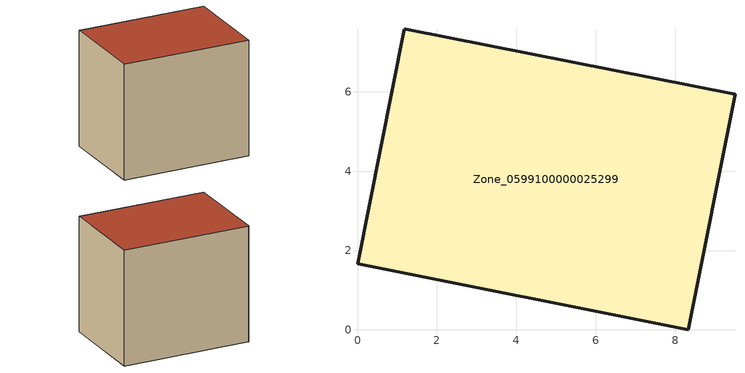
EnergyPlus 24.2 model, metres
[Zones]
Zone_0599100000025299
 floor ground (C_G): 0,1.67 1.18,7.58 1.23,7.57 9.51,5.94 8.33,0 z0
 wall outside (C_F): 8.33,0 9.51,5.94 1.23,7.57 1.18,7.58 0,1.67 8.33,0 z0:7.6
 roof outside (C_R): 1.18,7.58 0,1.67 8.33,0 9.51,5.94 1.23,7.57 z7.6
[BUILDING]
Pand.0599100000025299: North Axis=0; Terrain=City; Loads Convergence Tolerance Value=0.04; Temperature Convergence Tolerance Value=0.4; Solar Distribution=FullExterior; Maximum Number of Warmup Days=25; Minimum Number of Warmup Days=1
[Site:Location]
Rotterdam.The.Hague.AP_ZH_NLD Design_Conditions: Latitude=51.96; Longitude=4.45; Time Zone=1; Elevation=-4.5
[SITE:GROUNDTEMPERATURE:BUILDINGSURFACE]
18, 18, 18, 18, 18, 18, 18, 18, 18, 18, 18, 18
[MATERIAL] Thermal Absorptance=0.9; Solar Absorptance=0.7; Visible Absorptance=0.7
Name | Roughness | Thickness | Conductivity | Density | Specific Heat
G.TI.1965-1974 | MediumSmooth | 0.15 | 0.882353 | 540 | 1210
F.TI.1965-1974 | Rough | 0.3 | 0.697674 | 1920 | 840
R.TI.1965-1974 | MediumRough | 0.2 | 0.232558 | 1500 | 1000
[CONSTRUCTION]
C_G: G.TI.1965-1974
C_F: F.TI.1965-1974
C_R: R.TI.1965-1974
[ZONE]
Zone_0599100000025299: Type=1; Multiplier=1; Ceiling Height=Autocalculate; Volume=Autocalculate; Floor Area=autocalculate; Part of Total Floor Area=Yes
[ZONEINFILTRATION:DESIGNFLOWRATE]
Infil_Zone_0599100000025299: Zone or ZoneList or Space or SpaceList=Zone_0599100000025299; Schedule=AlwaysOn; Design Flow Rate Calculation Method=Flow/Area; Flow Rate per Floor Area=0.003; Constant Term Coefficient=1; Temperature Term Coefficient=0; Velocity Term Coefficient=0; Velocity Squared Term Coefficient=0
[HVACTEMPLATE:ZONE:IDEALLOADSAIRSYSTEM]
Zone_0599100000025299: Maximum Heating Supply Air Temperature=50; Minimum Cooling Supply Air Temperature=13; Maximum Heating Supply Air Humidity Ratio=0.0156; Minimum Cooling Supply Air Humidity Ratio=0.0077; Heating Limit=NoLimit; Cooling Limit=NoLimit; Dehumidification Control Type=ConstantSensibleHeatRatio; Cooling Sensible Heat Ratio=0.7; Dehumidification Setpoint=60; Humidification Control Type=None; Humidification Setpoint=30; Outdoor Air Method=None; Outdoor Air Flow Rate per Person=0.00944; Outdoor Air Flow Rate per Zone Floor Area=0; Outdoor Air Flow Rate per Zone=0; Demand Controlled Ventilation Type=None; Outdoor Air Economizer Type=NoEconomizer; Heat Recovery Type=None; Sensible Heat Recovery Effectiveness=0.7; Latent Heat Recovery Effectiveness=0.65
[ZONECONTROL:THERMOSTAT]
ThermostatControl_Zone_0599100000025299: Zone or ZoneList=Zone_0599100000025299; Control Type Schedule=DualSetpointControlType; Control 1=Thermostat_Zone_0599100000025299; Temperature Difference Between Cutout And Setpoint=0
[THERMOSTATSETPOINT:DUALSETPOINT]
Thermostat_Zone_0599100000025299: Heating Setpoint Temperature Schedule=HeatingSetpoint_Zone_0599100000025299; Cooling Setpoint Temperature Schedule=CoolingSetpoint_Zone_0599100000025299
[SCHEDULE:COMPACT]
HeatingSetpoint_Zone_0599100000025299: Through: 12/31, For: AllDays, Until: 24:00, 21
CoolingSetpoint_Zone_0599100000025299: Through: 12/31, For: AllDays, Until: 24:00, 24
DualSetpointControlType: Through: 12/31, For: AllDays, Until: 24:00, 4
AlwaysOn: Through: 12/31, For: AllDays, Until: 24:00, 1
